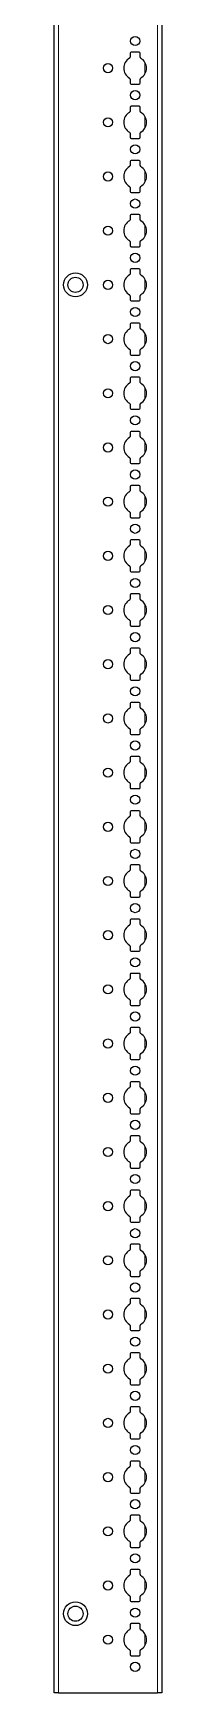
# Model space of a CAD drawing. Header units: millimetres. Extents: x -199 to 3657, y -1847 to 1507.
# Drawn here: x 2858 to 2907, y -852 to -86 of the extents above; entities that cross this region are included whole.
import ezdxf

# ---------------------------------------------------------------- set-up
doc = ezdxf.new("R2010")
doc.units = ezdxf.units.MM

msp = doc.modelspace()

# ---------------------------------------------------------------- linework, layer by layer
at = {"color": 7, "linetype": 'Continuous', "lineweight": 25}
for p, q in [((2857.73, -851.79), (2857.73, 447.21)), ((2907.43, 447.21), (2907.43, -851.79)), ((2892.78, -95.39), (2892.78, -97.27)), ((2896.88, -94.89), (2893.28, -94.89)), ((2897.38, -97.27), (2897.38, -95.39)), ((2892.78, -107.32), (2892.78, -109.19)), ((2893.28, -109.69), (2896.88, -109.69)), ((2897.38, -109.19), (2897.38, -107.32)), ((2892.78, -120.39), (2892.78, -122.27)), ((2896.88, -119.89), (2893.28, -119.89)), ((2897.38, -122.27), (2897.38, -120.39)), ((2892.78, -132.32), (2892.78, -134.19)), ((2893.28, -134.69), (2896.88, -134.69)), ((2897.38, -134.19), (2897.38, -132.32)), ((2892.78, -145.39), (2892.78, -147.27)), ((2896.88, -144.89), (2893.28, -144.89)), ((2897.38, -147.27), (2897.38, -145.39)), ((2892.78, -157.32), (2892.78, -159.19)), ((2893.28, -159.69), (2896.88, -159.69)), ((2897.38, -159.19), (2897.38, -157.32)), ((2892.78, -170.39), (2892.78, -172.27)), ((2896.88, -169.89), (2893.28, -169.89)), ((2897.38, -172.27), (2897.38, -170.39)), ((2892.78, -182.32), (2892.78, -184.19)), ((2897.38, -184.19), (2897.38, -182.32)), ((2893.28, -184.69), (2896.88, -184.69)), ((2892.78, -195.39), (2892.78, -197.27)), ((2896.88, -194.89), (2893.28, -194.89)), ((2897.38, -197.27), (2897.38, -195.39)), ((2892.78, -207.32), (2892.78, -209.19)), ((2893.28, -209.69), (2896.88, -209.69)), ((2897.38, -209.19), (2897.38, -207.32)), ((2892.78, -220.39), (2892.78, -222.27)), ((2896.88, -219.89), (2893.28, -219.89)), ((2897.38, -222.27), (2897.38, -220.39)), ((2892.78, -232.32), (2892.78, -234.19)), ((2893.28, -234.69), (2896.88, -234.69)), ((2897.38, -234.19), (2897.38, -232.32)), ((2896.88, -244.89), (2893.28, -244.89)), ((2892.78, -245.39), (2892.78, -247.27)), ((2897.38, -247.27), (2897.38, -245.39)), ((2892.78, -257.32), (2892.78, -259.19)), ((2893.28, -259.69), (2896.88, -259.69)), ((2897.38, -259.19), (2897.38, -257.32)), ((2892.78, -270.39), (2892.78, -272.27)), ((2896.88, -269.89), (2893.28, -269.89)), ((2897.38, -272.27), (2897.38, -270.39)), ((2892.78, -282.32), (2892.78, -284.19)), ((2897.38, -284.19), (2897.38, -282.32)), ((2893.28, -284.69), (2896.88, -284.69)), ((2892.78, -295.39), (2892.78, -297.27)), ((2896.88, -294.89), (2893.28, -294.89)), ((2897.38, -297.27), (2897.38, -295.39)), ((2892.78, -307.32), (2892.78, -309.19)), ((2893.28, -309.69), (2896.88, -309.69)), ((2897.38, -309.19), (2897.38, -307.32)), ((2892.78, -320.39), (2892.78, -322.27)), ((2896.88, -319.89), (2893.28, -319.89)), ((2897.38, -322.27), (2897.38, -320.39)), ((2892.78, -332.32), (2892.78, -334.19)), ((2893.28, -334.69), (2896.88, -334.69)), ((2897.38, -334.19), (2897.38, -332.32)), ((2892.78, -345.39), (2892.78, -347.27)), ((2896.88, -344.89), (2893.28, -344.89)), ((2897.38, -347.27), (2897.38, -345.39)), ((2892.78, -357.32), (2892.78, -359.19)), ((2893.28, -359.69), (2896.88, -359.69)), ((2897.38, -359.19), (2897.38, -357.32)), ((2892.78, -370.39), (2892.78, -372.27)), ((2896.88, -369.89), (2893.28, -369.89)), ((2897.38, -372.27), (2897.38, -370.39)), ((2892.78, -382.32), (2892.78, -384.19)), ((2897.38, -384.19), (2897.38, -382.32)), ((2893.28, -384.69), (2896.88, -384.69)), ((2892.78, -395.39), (2892.78, -397.27)), ((2896.88, -394.89), (2893.28, -394.89)), ((2897.38, -397.27), (2897.38, -395.39)), ((2892.78, -407.32), (2892.78, -409.19)), ((2893.28, -409.69), (2896.88, -409.69)), ((2897.38, -409.19), (2897.38, -407.32)), ((2892.78, -420.39), (2892.78, -422.27)), ((2896.88, -419.89), (2893.28, -419.89)), ((2897.38, -422.27), (2897.38, -420.39)), ((2892.78, -432.32), (2892.78, -434.19)), ((2893.28, -434.69), (2896.88, -434.69)), ((2897.38, -434.19), (2897.38, -432.32)), ((2892.78, -445.39), (2892.78, -447.27)), ((2896.88, -444.89), (2893.28, -444.89)), ((2897.38, -447.27), (2897.38, -445.39)), ((2892.78, -457.32), (2892.78, -459.19)), ((2897.38, -459.19), (2897.38, -457.32)), ((2893.28, -459.69), (2896.88, -459.69)), ((2892.78, -470.39), (2892.78, -472.27)), ((2896.88, -469.89), (2893.28, -469.89)), ((2897.38, -472.27), (2897.38, -470.39)), ((2892.78, -482.32), (2892.78, -484.19)), ((2897.38, -484.19), (2897.38, -482.32)), ((2893.28, -484.69), (2896.88, -484.69)), ((2892.78, -495.39), (2892.78, -497.27)), ((2896.88, -494.89), (2893.28, -494.89)), ((2897.38, -497.27), (2897.38, -495.39)), ((2892.78, -507.32), (2892.78, -509.19)), ((2893.28, -509.69), (2896.88, -509.69)), ((2897.38, -509.19), (2897.38, -507.32)), ((2892.78, -520.39), (2892.78, -522.27)), ((2896.88, -519.89), (2893.28, -519.89)), ((2897.38, -522.27), (2897.38, -520.39)), ((2892.78, -532.32), (2892.78, -534.19)), ((2893.28, -534.69), (2896.88, -534.69)), ((2897.38, -534.19), (2897.38, -532.32)), ((2892.78, -545.39), (2892.78, -547.27)), ((2896.88, -544.89), (2893.28, -544.89)), ((2897.38, -547.27), (2897.38, -545.39)), ((2892.78, -557.32), (2892.78, -559.19)), ((2897.38, -559.19), (2897.38, -557.32)), ((2893.28, -559.69), (2896.88, -559.69)), ((2892.78, -570.39), (2892.78, -572.27)), ((2896.88, -569.89), (2893.28, -569.89)), ((2897.38, -572.27), (2897.38, -570.39)), ((2892.78, -582.32), (2892.78, -584.19)), ((2893.28, -584.69), (2896.88, -584.69)), ((2897.38, -584.19), (2897.38, -582.32)), ((2892.78, -595.39), (2892.78, -597.27)), ((2896.88, -594.89), (2893.28, -594.89)), ((2897.38, -597.27), (2897.38, -595.39)), ((2892.78, -607.32), (2892.78, -609.19)), ((2893.28, -609.69), (2896.88, -609.69)), ((2897.38, -609.19), (2897.38, -607.32)), ((2896.88, -619.89), (2893.28, -619.89)), ((2892.78, -620.39), (2892.78, -622.27)), ((2897.38, -622.27), (2897.38, -620.39)), ((2892.78, -632.32), (2892.78, -634.19)), ((2893.28, -634.69), (2896.88, -634.69)), ((2897.38, -634.19), (2897.38, -632.32)), ((2892.78, -645.39), (2892.78, -647.27)), ((2896.88, -644.89), (2893.28, -644.89)), ((2897.38, -647.27), (2897.38, -645.39)), ((2892.78, -657.32), (2892.78, -659.19)), ((2897.38, -659.19), (2897.38, -657.32)), ((2893.28, -659.69), (2896.88, -659.69)), ((2892.78, -670.39), (2892.78, -672.27)), ((2896.88, -669.89), (2893.28, -669.89)), ((2897.38, -672.27), (2897.38, -670.39)), ((2892.78, -682.32), (2892.78, -684.19)), ((2893.28, -684.69), (2896.88, -684.69)), ((2897.38, -684.19), (2897.38, -682.32)), ((2892.78, -695.39), (2892.78, -697.27)), ((2896.88, -694.89), (2893.28, -694.89)), ((2897.38, -697.27), (2897.38, -695.39)), ((2892.78, -707.32), (2892.78, -709.19)), ((2893.28, -709.69), (2896.88, -709.69)), ((2897.38, -709.19), (2897.38, -707.32)), ((2892.78, -720.39), (2892.78, -722.27)), ((2896.88, -719.89), (2893.28, -719.89)), ((2897.38, -722.27), (2897.38, -720.39)), ((2892.78, -732.32), (2892.78, -734.19)), ((2893.28, -734.69), (2896.88, -734.69)), ((2897.38, -734.19), (2897.38, -732.32)), ((2892.78, -745.39), (2892.78, -747.27)), ((2896.88, -744.89), (2893.28, -744.89)), ((2897.38, -747.27), (2897.38, -745.39)), ((2892.78, -757.32), (2892.78, -759.19)), ((2897.38, -759.19), (2897.38, -757.32)), ((2893.28, -759.69), (2896.88, -759.69)), ((2892.78, -770.39), (2892.78, -772.27)), ((2896.88, -769.89), (2893.28, -769.89)), ((2897.38, -772.27), (2897.38, -770.39)), ((2892.78, -782.32), (2892.78, -784.19)), ((2893.28, -784.69), (2896.88, -784.69)), ((2897.38, -784.19), (2897.38, -782.32)), ((2892.78, -795.39), (2892.78, -797.27)), ((2896.88, -794.89), (2893.28, -794.89)), ((2897.38, -797.27), (2897.38, -795.39)), ((2892.78, -807.32), (2892.78, -809.19)), ((2893.28, -809.69), (2896.88, -809.69)), ((2897.38, -809.19), (2897.38, -807.32)), ((2892.78, -820.39), (2892.78, -822.27)), ((2896.88, -819.89), (2893.28, -819.89)), ((2897.38, -822.27), (2897.38, -820.39)), ((2892.78, -832.32), (2892.78, -834.19)), ((2897.38, -834.19), (2897.38, -832.32)), ((2893.28, -834.69), (2896.88, -834.69)), ((2859.73, -851.79), (2857.73, -851.79)), ((2859.73, -851.79), (2905.43, -851.79)), ((2907.43, -851.79), (2905.43, -851.79))]:
    msp.add_line(p, q, dxfattribs=at)
at = {"color": 8, "linetype": 'Continuous', "lineweight": 18}
for p, q in [((2859.73, 447.21), (2859.73, -851.79)), ((2905.43, -851.79), (2905.43, 447.21)), ((2899.58, -105), (2899.58, -99.59)), ((2899.58, -130), (2899.58, -124.59)), ((2899.58, -155), (2899.58, -149.59)), ((2899.58, -180), (2899.58, -174.59)), ((2899.58, -205), (2899.58, -199.59)), ((2899.58, -230), (2899.58, -224.59)), ((2899.58, -255), (2899.58, -249.59)), ((2899.58, -280), (2899.58, -274.59)), ((2899.58, -305), (2899.58, -299.59)), ((2899.58, -330), (2899.58, -324.59)), ((2899.58, -355), (2899.58, -349.59)), ((2899.58, -380), (2899.58, -374.59)), ((2899.58, -405), (2899.58, -399.59)), ((2899.58, -430), (2899.58, -424.59)), ((2899.58, -455), (2899.58, -449.59)), ((2899.58, -480), (2899.58, -474.59)), ((2899.58, -505), (2899.58, -499.59)), ((2899.58, -530), (2899.58, -524.59)), ((2899.58, -555), (2899.58, -549.59)), ((2899.58, -580), (2899.58, -574.59)), ((2899.58, -605), (2899.58, -599.59)), ((2899.58, -630), (2899.58, -624.59)), ((2899.58, -655), (2899.58, -649.59)), ((2899.58, -680), (2899.58, -674.59)), ((2899.58, -705), (2899.58, -699.59)), ((2899.58, -730), (2899.58, -724.59)), ((2899.58, -755), (2899.58, -749.59)), ((2899.58, -780), (2899.58, -774.59)), ((2899.58, -805), (2899.58, -799.59)), ((2899.58, -830), (2899.58, -824.59))]:
    msp.add_line(p, q, dxfattribs=at)
at = {"color": 7, "linetype": 'Continuous', "lineweight": 25}
for centre, radius in [((2895.08, -89.79), 2.12), ((2882.58, -102.29), 2.12), ((2895.08, -114.79), 2.12), ((2882.58, -127.29), 2.12), ((2895.08, -139.79), 2.12), ((2882.58, -152.29), 2.12), ((2895.08, -164.79), 2.12), ((2882.58, -177.29), 2.12), ((2895.08, -189.79), 2.12), ((2867.58, -202.29), 5.5), ((2867.58, -202.29), 3.5), ((2882.58, -202.29), 2.12), ((2895.08, -214.79), 2.12), ((2882.58, -227.29), 2.12), ((2895.08, -239.79), 2.12), ((2882.58, -252.29), 2.12), ((2895.08, -264.79), 2.12), ((2882.58, -277.29), 2.12), ((2895.08, -289.79), 2.12), ((2882.58, -302.29), 2.12), ((2895.08, -314.79), 2.12), ((2882.58, -327.29), 2.12), ((2895.08, -339.79), 2.12), ((2882.58, -352.29), 2.12), ((2895.08, -364.79), 2.12), ((2882.58, -377.29), 2.12), ((2895.08, -389.79), 2.12), ((2882.58, -402.29), 2.12), ((2895.08, -414.79), 2.12), ((2882.58, -427.29), 2.12), ((2895.08, -439.79), 2.12), ((2882.58, -452.29), 2.12), ((2895.08, -464.79), 2.12), ((2882.58, -477.29), 2.12), ((2895.08, -489.79), 2.12), ((2882.58, -502.29), 2.12), ((2895.08, -514.79), 2.12), ((2882.58, -527.29), 2.12), ((2895.08, -539.79), 2.12), ((2882.58, -552.29), 2.12), ((2895.08, -564.79), 2.12), ((2882.58, -577.29), 2.12), ((2895.08, -589.79), 2.12), ((2882.58, -602.29), 2.12), ((2895.08, -614.79), 2.12), ((2882.58, -627.29), 2.12), ((2895.08, -639.79), 2.12), ((2882.58, -652.29), 2.12), ((2895.08, -664.79), 2.12), ((2882.58, -677.29), 2.12), ((2895.08, -689.79), 2.12), ((2882.58, -702.29), 2.12), ((2895.08, -714.79), 2.12), ((2882.58, -727.29), 2.12), ((2895.08, -739.79), 2.12), ((2882.58, -752.29), 2.12), ((2895.08, -764.79), 2.12), ((2882.58, -777.29), 2.12), ((2895.08, -789.79), 2.12), ((2882.58, -802.29), 2.12), ((2867.58, -815.29), 5.5), ((2867.58, -815.29), 3.5), ((2895.08, -814.79), 2.12), ((2882.58, -827.29), 2.12), ((2895.08, -839.79), 2.12)]:
    msp.add_circle(centre, radius, dxfattribs=at)
for centre, radius, start, end in [((2895.08, -102.29), 5.25, 119.14074, 240.85926), ((2892.28, -97.27), 0.5, 299.14074, 0), ((2893.28, -95.39), 0.5, 90, 180), ((2896.88, -95.39), 0.5, 0, 90), ((2897.88, -97.27), 0.5, 180, 240.85926), ((2895.08, -102.29), 5.25, 299.14074, 60.85926), ((2892.28, -107.32), 0.5, 0, 60.85926), ((2897.88, -107.32), 0.5, 119.14074, 180), ((2893.28, -109.19), 0.5, 180, 270), ((2896.88, -109.19), 0.5, 270, 0), ((2892.28, -122.27), 0.5, 299.14074, 0), ((2893.28, -120.39), 0.5, 90, 180), ((2896.88, -120.39), 0.5, 0, 90), ((2897.88, -122.27), 0.5, 180, 240.85926), ((2895.08, -127.29), 5.25, 119.14074, 240.85926), ((2895.08, -127.29), 5.25, 299.14074, 60.85926), ((2892.28, -132.32), 0.5, 0, 60.85926), ((2893.28, -134.19), 0.5, 180, 270), ((2896.88, -134.19), 0.5, 270, 0), ((2897.88, -132.32), 0.5, 119.14074, 180), ((2893.28, -145.39), 0.5, 90, 180), ((2896.88, -145.39), 0.5, 0, 90), ((2895.08, -152.29), 5.25, 119.14074, 240.85926), ((2892.28, -147.27), 0.5, 299.14074, 0), ((2897.88, -147.27), 0.5, 180, 240.85926), ((2895.08, -152.29), 5.25, 299.14074, 60.85926), ((2892.28, -157.32), 0.5, 0, 60.85926), ((2893.28, -159.19), 0.5, 180, 270), ((2896.88, -159.19), 0.5, 270, 0), ((2897.88, -157.32), 0.5, 119.14074, 180), ((2895.08, -177.29), 5.25, 119.14074, 240.85926), ((2892.28, -172.27), 0.5, 299.14074, 0), ((2893.28, -170.39), 0.5, 90, 180), ((2896.88, -170.39), 0.5, 0, 90), ((2897.88, -172.27), 0.5, 180, 240.85926), ((2895.08, -177.29), 5.25, 299.14074, 60.85926), ((2892.28, -182.32), 0.5, 0, 60.85926), ((2897.88, -182.32), 0.5, 119.14074, 180), ((2893.28, -184.19), 0.5, 180, 270), ((2896.88, -184.19), 0.5, 270, 0), ((2895.08, -202.29), 5.25, 119.14074, 240.85926), ((2892.28, -197.27), 0.5, 299.14074, 0), ((2893.28, -195.39), 0.5, 90, 180), ((2896.88, -195.39), 0.5, 0, 90), ((2897.88, -197.27), 0.5, 180, 240.85926), ((2895.08, -202.29), 5.25, 299.14074, 60.85926), ((2892.28, -207.32), 0.5, 0, 60.85926), ((2893.28, -209.19), 0.5, 180, 270), ((2896.88, -209.19), 0.5, 270, 0), ((2897.88, -207.32), 0.5, 119.14074, 180), ((2893.28, -220.39), 0.5, 90, 180), ((2896.88, -220.39), 0.5, 0, 90), ((2895.08, -227.29), 5.25, 119.14074, 240.85926), ((2892.28, -222.27), 0.5, 299.14074, 0), ((2897.88, -222.27), 0.5, 180, 240.85926), ((2895.08, -227.29), 5.25, 299.14074, 60.85926), ((2892.28, -232.32), 0.5, 0, 60.85926), ((2893.28, -234.19), 0.5, 180, 270), ((2896.88, -234.19), 0.5, 270, 0), ((2897.88, -232.32), 0.5, 119.14074, 180), ((2893.28, -245.39), 0.5, 90, 180), ((2896.88, -245.39), 0.5, 0, 90), ((2895.08, -252.29), 5.25, 119.14074, 240.85926), ((2892.28, -247.27), 0.5, 299.14074, 0), ((2897.88, -247.27), 0.5, 180, 240.85926), ((2895.08, -252.29), 5.25, 299.14074, 60.85926), ((2892.28, -257.32), 0.5, 0, 60.85926), ((2893.28, -259.19), 0.5, 180, 270), ((2896.88, -259.19), 0.5, 270, 0), ((2897.88, -257.32), 0.5, 119.14074, 180), ((2895.08, -277.29), 5.25, 119.14074, 240.85926), ((2892.28, -272.27), 0.5, 299.14074, 0), ((2893.28, -270.39), 0.5, 90, 180), ((2896.88, -270.39), 0.5, 0, 90), ((2897.88, -272.27), 0.5, 180, 240.85926), ((2895.08, -277.29), 5.25, 299.14074, 60.85926), ((2892.28, -282.32), 0.5, 0, 60.85926), ((2897.88, -282.32), 0.5, 119.14074, 180), ((2893.28, -284.19), 0.5, 180, 270), ((2896.88, -284.19), 0.5, 270, 0), ((2895.08, -302.29), 5.25, 119.14074, 240.85926), ((2892.28, -297.27), 0.5, 299.14074, 0), ((2893.28, -295.39), 0.5, 90, 180), ((2896.88, -295.39), 0.5, 0, 90), ((2897.88, -297.27), 0.5, 180, 240.85926), ((2895.08, -302.29), 5.25, 299.14074, 60.85926), ((2892.28, -307.32), 0.5, 0, 60.85926), ((2893.28, -309.19), 0.5, 180, 270), ((2896.88, -309.19), 0.5, 270, 0), ((2897.88, -307.32), 0.5, 119.14074, 180), ((2893.28, -320.39), 0.5, 90, 180), ((2896.88, -320.39), 0.5, 0, 90), ((2895.08, -327.29), 5.25, 119.14074, 240.85926), ((2892.28, -322.27), 0.5, 299.14074, 0), ((2897.88, -322.27), 0.5, 180, 240.85926), ((2895.08, -327.29), 5.25, 299.14074, 60.85926), ((2892.28, -332.32), 0.5, 0, 60.85926), ((2893.28, -334.19), 0.5, 180, 270), ((2896.88, -334.19), 0.5, 270, 0), ((2897.88, -332.32), 0.5, 119.14074, 180), ((2895.08, -352.29), 5.25, 119.14074, 240.85926), ((2892.28, -347.27), 0.5, 299.14074, 0), ((2893.28, -345.39), 0.5, 90, 180), ((2896.88, -345.39), 0.5, 0, 90), ((2897.88, -347.27), 0.5, 180, 240.85926), ((2895.08, -352.29), 5.25, 299.14074, 60.85926), ((2892.28, -357.32), 0.5, 0, 60.85926), ((2893.28, -359.19), 0.5, 180, 270), ((2896.88, -359.19), 0.5, 270, 0), ((2897.88, -357.32), 0.5, 119.14074, 180), ((2895.08, -377.29), 5.25, 119.14074, 240.85926), ((2892.28, -372.27), 0.5, 299.14074, 0), ((2893.28, -370.39), 0.5, 90, 180), ((2896.88, -370.39), 0.5, 0, 90), ((2897.88, -372.27), 0.5, 180, 240.85926), ((2895.08, -377.29), 5.25, 299.14074, 60.85926), ((2892.28, -382.32), 0.5, 0, 60.85926), ((2897.88, -382.32), 0.5, 119.14074, 180), ((2893.28, -384.19), 0.5, 180, 270), ((2896.88, -384.19), 0.5, 270, 0), ((2895.08, -402.29), 5.25, 119.14074, 240.85926), ((2892.28, -397.27), 0.5, 299.14074, 0), ((2893.28, -395.39), 0.5, 90, 180), ((2896.88, -395.39), 0.5, 0, 90), ((2897.88, -397.27), 0.5, 180, 240.85926), ((2895.08, -402.29), 5.25, 299.14074, 60.85926), ((2892.28, -407.32), 0.5, 0, 60.85926), ((2893.28, -409.19), 0.5, 180, 270), ((2896.88, -409.19), 0.5, 270, 0), ((2897.88, -407.32), 0.5, 119.14074, 180), ((2893.28, -420.39), 0.5, 90, 180), ((2896.88, -420.39), 0.5, 0, 90), ((2895.08, -427.29), 5.25, 119.14074, 240.85926), ((2892.28, -422.27), 0.5, 299.14074, 0), ((2897.88, -422.27), 0.5, 180, 240.85926), ((2895.08, -427.29), 5.25, 299.14074, 60.85926), ((2892.28, -432.32), 0.5, 0, 60.85926), ((2893.28, -434.19), 0.5, 180, 270), ((2896.88, -434.19), 0.5, 270, 0), ((2897.88, -432.32), 0.5, 119.14074, 180), ((2895.08, -452.29), 5.25, 119.14074, 240.85926), ((2892.28, -447.27), 0.5, 299.14074, 0), ((2893.28, -445.39), 0.5, 90, 180), ((2896.88, -445.39), 0.5, 0, 90), ((2897.88, -447.27), 0.5, 180, 240.85926), ((2895.08, -452.29), 5.25, 299.14074, 60.85926), ((2892.28, -457.32), 0.5, 0, 60.85926), ((2893.28, -459.19), 0.5, 180, 270), ((2896.88, -459.19), 0.5, 270, 0), ((2897.88, -457.32), 0.5, 119.14074, 180), ((2895.08, -477.29), 5.25, 119.14074, 240.85926), ((2892.28, -472.27), 0.5, 299.14074, 0), ((2893.28, -470.39), 0.5, 90, 180), ((2896.88, -470.39), 0.5, 0, 90), ((2897.88, -472.27), 0.5, 180, 240.85926), ((2895.08, -477.29), 5.25, 299.14074, 60.85926), ((2892.28, -482.32), 0.5, 0, 60.85926), ((2897.88, -482.32), 0.5, 119.14074, 180), ((2893.28, -484.19), 0.5, 180, 270), ((2896.88, -484.19), 0.5, 270, 0), ((2892.28, -497.27), 0.5, 299.14074, 0), ((2893.28, -495.39), 0.5, 90, 180), ((2896.88, -495.39), 0.5, 0, 90), ((2897.88, -497.27), 0.5, 180, 240.85926), ((2895.08, -502.29), 5.25, 119.14074, 240.85926), ((2895.08, -502.29), 5.25, 299.14074, 60.85926), ((2892.28, -507.32), 0.5, 0, 60.85926), ((2893.28, -509.19), 0.5, 180, 270), ((2896.88, -509.19), 0.5, 270, 0), ((2897.88, -507.32), 0.5, 119.14074, 180), ((2893.28, -520.39), 0.5, 90, 180), ((2896.88, -520.39), 0.5, 0, 90), ((2895.08, -527.29), 5.25, 119.14074, 240.85926), ((2892.28, -522.27), 0.5, 299.14074, 0), ((2897.88, -522.27), 0.5, 180, 240.85926), ((2895.08, -527.29), 5.25, 299.14074, 60.85926), ((2892.28, -532.32), 0.5, 0, 60.85926), ((2893.28, -534.19), 0.5, 180, 270), ((2896.88, -534.19), 0.5, 270, 0), ((2897.88, -532.32), 0.5, 119.14074, 180), ((2895.08, -552.29), 5.25, 119.14074, 240.85926), ((2892.28, -547.27), 0.5, 299.14074, 0), ((2893.28, -545.39), 0.5, 90, 180), ((2896.88, -545.39), 0.5, 0, 90), ((2897.88, -547.27), 0.5, 180, 240.85926), ((2895.08, -552.29), 5.25, 299.14074, 60.85926), ((2892.28, -557.32), 0.5, 0, 60.85926), ((2897.88, -557.32), 0.5, 119.14074, 180), ((2893.28, -559.19), 0.5, 180, 270), ((2896.88, -559.19), 0.5, 270, 0), ((2895.08, -577.29), 5.25, 119.14074, 240.85926), ((2892.28, -572.27), 0.5, 299.14074, 0), ((2893.28, -570.39), 0.5, 90, 180), ((2896.88, -570.39), 0.5, 0, 90), ((2897.88, -572.27), 0.5, 180, 240.85926), ((2895.08, -577.29), 5.25, 299.14074, 60.85926), ((2892.28, -582.32), 0.5, 0, 60.85926), ((2893.28, -584.19), 0.5, 180, 270), ((2896.88, -584.19), 0.5, 270, 0), ((2897.88, -582.32), 0.5, 119.14074, 180), ((2893.28, -595.39), 0.5, 90, 180), ((2896.88, -595.39), 0.5, 0, 90), ((2895.08, -602.29), 5.25, 119.14074, 240.85926), ((2892.28, -597.27), 0.5, 299.14074, 0), ((2897.88, -597.27), 0.5, 180, 240.85926), ((2895.08, -602.29), 5.25, 299.14074, 60.85926), ((2892.28, -607.32), 0.5, 0, 60.85926), ((2893.28, -609.19), 0.5, 180, 270), ((2896.88, -609.19), 0.5, 270, 0), ((2897.88, -607.32), 0.5, 119.14074, 180), ((2893.28, -620.39), 0.5, 90, 180), ((2896.88, -620.39), 0.5, 0, 90), ((2895.08, -627.29), 5.25, 119.14074, 240.85926), ((2892.28, -622.27), 0.5, 299.14074, 0), ((2897.88, -622.27), 0.5, 180, 240.85926), ((2895.08, -627.29), 5.25, 299.14074, 60.85926), ((2892.28, -632.32), 0.5, 0, 60.85926), ((2893.28, -634.19), 0.5, 180, 270), ((2896.88, -634.19), 0.5, 270, 0), ((2897.88, -632.32), 0.5, 119.14074, 180), ((2895.08, -652.29), 5.25, 119.14074, 240.85926), ((2892.28, -647.27), 0.5, 299.14074, 0), ((2893.28, -645.39), 0.5, 90, 180), ((2896.88, -645.39), 0.5, 0, 90), ((2897.88, -647.27), 0.5, 180, 240.85926), ((2895.08, -652.29), 5.25, 299.14074, 60.85926), ((2892.28, -657.32), 0.5, 0, 60.85926), ((2897.88, -657.32), 0.5, 119.14074, 180), ((2893.28, -659.19), 0.5, 180, 270), ((2896.88, -659.19), 0.5, 270, 0), ((2895.08, -677.29), 5.25, 119.14074, 240.85926), ((2892.28, -672.27), 0.5, 299.14074, 0), ((2893.28, -670.39), 0.5, 90, 180), ((2896.88, -670.39), 0.5, 0, 90), ((2897.88, -672.27), 0.5, 180, 240.85926), ((2895.08, -677.29), 5.25, 299.14074, 60.85926), ((2892.28, -682.32), 0.5, 0, 60.85926), ((2893.28, -684.19), 0.5, 180, 270), ((2896.88, -684.19), 0.5, 270, 0), ((2897.88, -682.32), 0.5, 119.14074, 180), ((2893.28, -695.39), 0.5, 90, 180), ((2896.88, -695.39), 0.5, 0, 90), ((2895.08, -702.29), 5.25, 119.14074, 240.85926), ((2892.28, -697.27), 0.5, 299.14074, 0), ((2897.88, -697.27), 0.5, 180, 240.85926), ((2895.08, -702.29), 5.25, 299.14074, 60.85926), ((2892.28, -707.32), 0.5, 0, 60.85926), ((2893.28, -709.19), 0.5, 180, 270), ((2896.88, -709.19), 0.5, 270, 0), ((2897.88, -707.32), 0.5, 119.14074, 180), ((2895.08, -727.29), 5.25, 119.14074, 240.85926), ((2892.28, -722.27), 0.5, 299.14074, 0), ((2893.28, -720.39), 0.5, 90, 180), ((2896.88, -720.39), 0.5, 0, 90), ((2897.88, -722.27), 0.5, 180, 240.85926), ((2895.08, -727.29), 5.25, 299.14074, 60.85926), ((2892.28, -732.32), 0.5, 0, 60.85926), ((2893.28, -734.19), 0.5, 180, 270), ((2896.88, -734.19), 0.5, 270, 0), ((2897.88, -732.32), 0.5, 119.14074, 180), ((2895.08, -752.29), 5.25, 119.14074, 240.85926), ((2892.28, -747.27), 0.5, 299.14074, 0), ((2893.28, -745.39), 0.5, 90, 180), ((2896.88, -745.39), 0.5, 0, 90), ((2897.88, -747.27), 0.5, 180, 240.85926), ((2895.08, -752.29), 5.25, 299.14074, 60.85926), ((2892.28, -757.32), 0.5, 0, 60.85926), ((2897.88, -757.32), 0.5, 119.14074, 180), ((2893.28, -759.19), 0.5, 180, 270), ((2896.88, -759.19), 0.5, 270, 0), ((2895.08, -777.29), 5.25, 119.14074, 240.85926), ((2892.28, -772.27), 0.5, 299.14074, 0), ((2893.28, -770.39), 0.5, 90, 180), ((2896.88, -770.39), 0.5, 0, 90), ((2897.88, -772.27), 0.5, 180, 240.85926), ((2895.08, -777.29), 5.25, 299.14074, 60.85926), ((2892.28, -782.32), 0.5, 0, 60.85926), ((2893.28, -784.19), 0.5, 180, 270), ((2896.88, -784.19), 0.5, 270, 0), ((2897.88, -782.32), 0.5, 119.14074, 180), ((2893.28, -795.39), 0.5, 90, 180), ((2896.88, -795.39), 0.5, 0, 90), ((2895.08, -802.29), 5.25, 119.14074, 240.85926), ((2892.28, -797.27), 0.5, 299.14074, 0), ((2897.88, -797.27), 0.5, 180, 240.85926), ((2895.08, -802.29), 5.25, 299.14074, 60.85926), ((2892.28, -807.32), 0.5, 0, 60.85926), ((2893.28, -809.19), 0.5, 180, 270), ((2896.88, -809.19), 0.5, 270, 0), ((2897.88, -807.32), 0.5, 119.14074, 180), ((2895.08, -827.29), 5.25, 119.14074, 240.85926), ((2892.28, -822.27), 0.5, 299.14074, 0), ((2893.28, -820.39), 0.5, 90, 180), ((2896.88, -820.39), 0.5, 0, 90), ((2897.88, -822.27), 0.5, 180, 240.85926), ((2895.08, -827.29), 5.25, 299.14074, 60.85926), ((2892.28, -832.32), 0.5, 0, 60.85926), ((2893.28, -834.19), 0.5, 180, 270), ((2896.88, -834.19), 0.5, 270, 0), ((2897.88, -832.32), 0.5, 119.14074, 180)]:
    msp.add_arc(centre, radius, start, end, dxfattribs=at)

doc.saveas('drawing.dxf')
